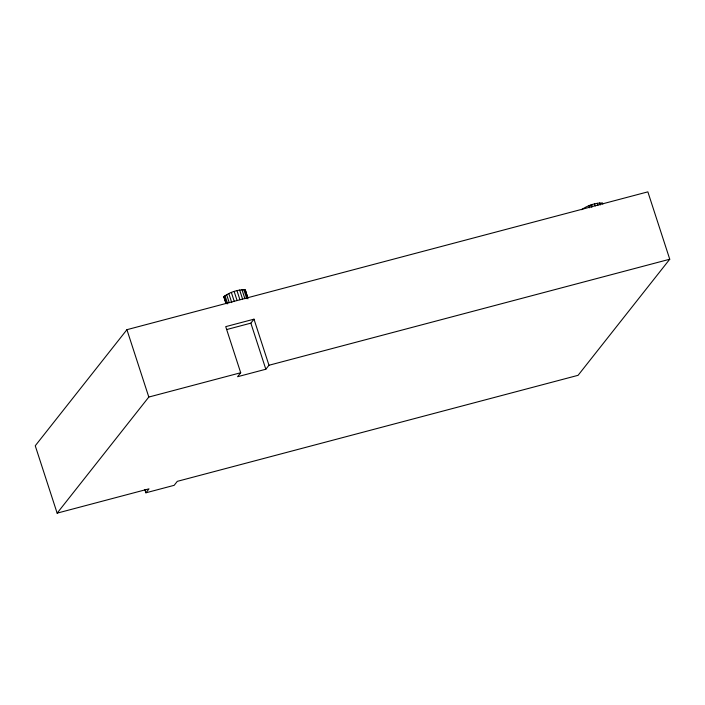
<?xml version="1.0" encoding="UTF-8"?>
<svg xmlns="http://www.w3.org/2000/svg" width="705" height="705" viewBox="0 0 705 705"><rect width="100%" height="100%" fill="white"/><g stroke="black" fill="none" stroke-linecap="round" stroke-linejoin="round"><path stroke-width="1.06" d="M225.794 303.344L224.023 296.452C229.962 292.187 237.655 289.588 244.987 289.729L247.834 297.422M245.481 290.169L247.587 298.092M602.819 204.097L602.572 202.987C595.24 202.846 587.547 205.437 581.607 209.711M145.891 492.804L174.161 485.322L177.299 481.348L578.082 375.316L669.75 259.228L647.86 191.857L126.918 329.684L35.25 445.771L57.14 513.143L149.028 488.829L145.891 492.804L144.869 489.667M57.14 513.143L148.808 397.056L240.696 372.742L225.723 326.644L253.994 319.171L268.975 365.26L265.829 369.235L237.559 376.717L240.696 372.742M226.772 329.517L250.857 323.146L253.994 319.171M268.975 365.26L669.75 259.228M223.776 297.131L225.952 302.745M599.558 202.917L600.228 204.988M597.232 203.296L597.902 205.366M594.571 203.921L595.24 205.992M591.742 204.75L592.42 206.821M590.878 205.049L591.557 207.12M588.948 205.728L589.627 207.799M244.987 289.729L247.94 298.814M243.789 289.561L246.741 298.638M241.965 289.667L244.917 298.744M250.857 323.146L265.829 369.235M239.647 290.046L242.599 299.123M236.977 290.671L239.929 299.748M234.157 291.5L237.109 300.577M231.363 292.469L234.316 301.555M228.79 293.527L231.742 302.604M226.622 294.584L229.248 302.665M224.992 295.589L227.689 303.873M224.023 296.452L226.375 303.705M126.918 329.684L148.808 397.056"/></g></svg>
